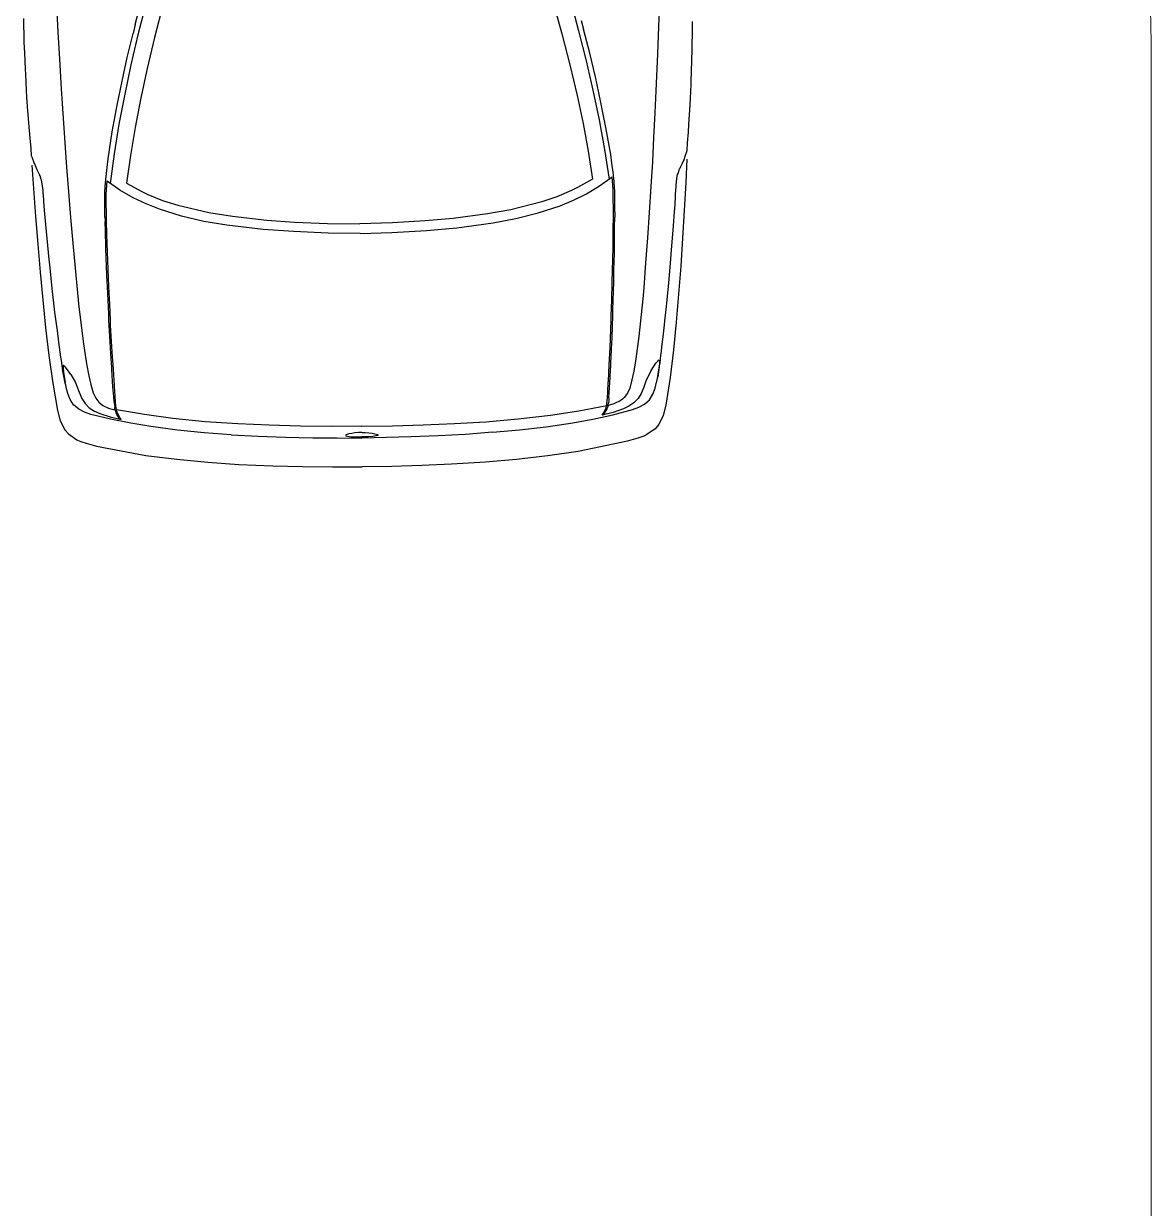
# Model space of a CAD drawing. Header units: inches. Extents: x 13 to 261, y -112 to -47.
# Drawn here: x 32.242 to 35.351, y -91.21 to -87.942 of the extents above; entities that cross this region are included whole.
import ezdxf

# ---------------------------------------------------------------- set-up
doc = ezdxf.new("R2010")
doc.units = ezdxf.units.IN
doc.header["$MEASUREMENT"] = 0
doc.layers.add('BANQUETA', color=2, linetype='Continuous', lineweight=18)

msp = doc.modelspace()

# ---------------------------------------------------------------- linework, layer by layer
at = {"linetype": 'Continuous'}
for p, q in [((33.7786, -87.9335), (33.7853, -87.9574)), ((32.5496, -87.9445), (32.5434, -87.9685)), ((32.2646, -88.332), (32.2692, -88.3965)), ((34.0705, -88.3159), (34.0671, -88.3804)), ((33.8718, -88.4622), (33.8716, -88.4337)), ((32.4659, -88.4747), (32.4656, -88.4462)), ((33.8718, -88.4622), (33.8714, -88.4752)), ((32.4659, -88.4747), (32.4665, -88.4877)), ((32.4915, -88.986), (32.4915, -88.987)), ((33.855, -88.9813), (33.854, -88.9889)), ((33.8554, -88.9738), (33.8554, -88.9748)), ((32.492, -88.9935), (32.4931, -89.001)), ((33.8408, -89.021), (33.8368, -89.0215)), ((32.5069, -89.0329), (32.5109, -89.0334)), ((32.4395, -89.106), (32.4425, -89.107)), ((33.9095, -89.0929), (33.9065, -89.0939))]:
    msp.add_line(p, q, dxfattribs=at)
for points in [[(33.1638, -87.9065), (33.0843, -87.9057), (33.0043, -87.9034), (32.8867, -87.8955), (32.8152, -87.8891), (32.7446, -87.8802), (32.6584, -87.8665), (32.6479, -87.8666), (32.639, -87.8697), (32.6315, -87.8757), (32.6271, -87.8843), (32.603, -87.98), (32.5827, -88.0657), (32.564, -88.1509), (32.5492, -88.228), (32.5364, -88.3051), (32.5256, -88.3822)], [(33.1638, -87.9065), (33.2433, -87.9043), (33.3233, -87.9006), (33.4407, -87.8905), (33.5121, -87.8829), (33.5825, -87.8727), (33.6684, -87.8575), (33.6789, -87.8574), (33.6879, -87.8603), (33.6955, -87.8662), (33.7001, -87.8747), (33.7259, -87.97), (33.7477, -88.0553), (33.7679, -88.1401), (33.7841, -88.2169), (33.7983, -88.2938), (33.8105, -88.3707)], [(33.9946, -87.875), (33.9922, -87.9501), (33.9894, -88.0251), (33.9861, -88.1066), (33.9824, -88.1877), (33.9785, -88.2557), (33.9751, -88.3232), (33.9707, -88.3913), (33.9663, -88.4623), (33.9615, -88.5329), (33.9561, -88.6019), (33.9512, -88.6705), (33.9485, -88.701), (33.9379, -88.8046), (33.9299, -88.8667), (33.9237, -88.9002), (33.919, -88.9243), (33.9127, -88.9473), (33.9063, -88.9614), (33.8974, -88.9735), (33.8924, -88.978), (33.8865, -88.9821), (33.871, -88.9897), (33.8686, -88.9907), (33.8536, -88.9954)], [(32.3326, -87.8899), (32.3363, -87.9649), (32.3405, -88.0399), (32.3452, -88.1213), (32.3504, -88.2023), (32.3555, -88.2702), (32.3602, -88.3377), (32.3658, -88.4056), (32.3714, -88.4766), (32.3775, -88.547), (32.3841, -88.616), (32.3903, -88.6844), (32.3935, -88.7149), (32.406, -88.8183), (32.415, -88.8802), (32.4218, -88.9137), (32.427, -88.9376), (32.4337, -88.9606), (32.4404, -88.9745), (32.4495, -88.9864), (32.4545, -88.9909), (32.4605, -88.9948), (32.4761, -89.0022), (32.4786, -89.0032), (32.4936, -89.0075)], [(32.5496, -87.9445), (32.5549, -87.9229), (32.5579, -87.9124), (32.5603, -87.9034)], [(33.7558, -87.9022), (33.7718, -87.962), (33.7926, -88.0439), (33.8113, -88.1252), (33.8285, -88.207), (33.8433, -88.2889), (33.856, -88.3708)], [(32.2644, -88.309), (32.2639, -88.3065), (32.2622, -88.2866), (32.2594, -88.2576), (32.2577, -88.2361), (32.2533, -88.1821), (32.2509, -88.1452), (32.2497, -88.1252), (32.2474, -88.0817), (32.2467, -88.0677), (32.2448, -88.0212), (32.2442, -88.0097), (32.2436, -87.9917), (32.2428, -87.9662), (32.2422, -87.9522), (32.242, -87.9277)], [(32.5719, -87.9128), (32.5569, -87.9729), (32.5376, -88.0551), (32.5204, -88.1367), (32.5046, -88.2189), (32.4913, -88.301), (32.4801, -88.3831)], [(34.0703, -88.2929), (34.0708, -88.2904), (34.0721, -88.2704), (34.0744, -88.2413), (34.0757, -88.2198), (34.0792, -88.1658), (34.0809, -88.1288), (34.0817, -88.1088), (34.0833, -88.0653), (34.0837, -88.0513), (34.0847, -88.0047), (34.0851, -87.9932), (34.0855, -87.9752), (34.0857, -87.9497), (34.0861, -87.9357)], [(32.4666, -88.3897), (32.4689, -88.3637), (32.4717, -88.3387), (32.4745, -88.3147), (32.4863, -88.2406), (32.4996, -88.1664), (32.513, -88.1003), (32.5274, -88.0347), (32.5434, -87.9685)], [(33.8696, -88.3772), (33.8668, -88.3512), (33.8636, -88.3262), (33.8604, -88.3023), (33.8472, -88.2284), (33.8326, -88.1545), (33.818, -88.0886), (33.8024, -88.0233), (33.7853, -87.9574)], [(34.0703, -88.2929), (34.064, -88.3114), (34.0635, -88.3119), (34.0615, -88.3175), (34.0571, -88.328), (34.0527, -88.337), (34.0508, -88.3416), (34.0503, -88.3426)], [(32.2644, -88.309), (32.2711, -88.3275), (32.2716, -88.328), (32.2736, -88.3335), (32.2782, -88.3439), (32.2828, -88.3529), (32.2848, -88.3574), (32.2853, -88.3584)], [(32.2975, -88.4278), (32.2958, -88.4078), (32.2952, -88.4023), (32.2947, -88.3958), (32.2931, -88.3833), (32.291, -88.3738), (32.2899, -88.3713), (32.2869, -88.3618), (32.2869, -88.3613), (32.2853, -88.3584)], [(32.292, -88.3783), (32.291, -88.3738), (32.2899, -88.3713), (32.2869, -88.3618), (32.2869, -88.3613), (32.2853, -88.3584)], [(33.1693, -88.5205), (33.2573, -88.5182), (33.3528, -88.5123), (33.4362, -88.5046), (33.5366, -88.4912), (33.599, -88.4796), (33.6603, -88.4641), (33.7207, -88.444), (33.7575, -88.4287), (33.7934, -88.4109), (33.8297, -88.389), (33.8639, -88.3642)], [(33.8368, -89.0215), (33.8408, -89.0165), (33.8467, -89.0044), (33.8481, -89.0004), (33.8491, -88.9974), (33.8496, -88.9954), (33.8496, -88.9954), (33.8496, -88.9944), (33.85, -88.9899), (33.851, -88.9829), (33.851, -88.9824), (33.851, -88.9814), (33.8514, -88.9754), (33.8522, -88.9564), (33.8535, -88.9304), (33.854, -88.9283), (33.8561, -88.8828), (33.8587, -88.8353), (33.8615, -88.7608), (33.8619, -88.7473), (33.863, -88.7043), (33.8645, -88.6547), (33.8645, -88.6547), (33.8667, -88.5592), (33.8673, -88.5117), (33.8679, -88.4717), (33.8679, -88.4692), (33.8677, -88.4507), (33.8675, -88.4262), (33.8674, -88.4167), (33.8674, -88.4102), (33.8673, -88.4072), (33.8673, -88.3997), (33.8639, -88.3642)], [(34.0394, -88.4122), (34.0407, -88.3922), (34.0412, -88.3867), (34.0416, -88.3801), (34.043, -88.3676), (34.0449, -88.3581), (34.0459, -88.3556), (34.0488, -88.3461), (34.0488, -88.3456), (34.0503, -88.3426)], [(34.0439, -88.3626), (34.0449, -88.3581), (34.0459, -88.3556), (34.0488, -88.3461), (34.0488, -88.3456), (34.0503, -88.3426)], [(32.2692, -88.3965), (32.2749, -88.4735), (32.2805, -88.5499), (32.2872, -88.6269), (32.2944, -88.7038), (32.3021, -88.7807), (32.3113, -88.8571), (32.322, -88.9336), (32.3352, -89.0094), (32.3429, -89.0379), (32.3551, -89.0623), (32.3652, -89.0737), (32.3889, -89.0895), (32.3969, -89.0934), (32.4024, -89.0953), (32.414, -89.0992), (32.4395, -89.106)], [(32.4656, -88.4462), (32.4655, -88.4317), (32.4654, -88.4213), (32.4653, -88.4143), (32.4658, -88.4072), (32.4666, -88.3897)], [(32.5109, -89.0334), (32.5068, -89.0284), (32.5007, -89.0165), (32.4992, -89.0125), (32.4982, -89.0095), (32.4976, -89.0075), (32.4976, -89.0075), (32.4976, -89.0065), (32.4971, -89.002), (32.496, -88.995), (32.496, -88.9945), (32.496, -88.9935), (32.4955, -88.9875), (32.4943, -88.9685), (32.4926, -88.9425), (32.492, -88.9405), (32.4891, -88.8951), (32.4857, -88.8476), (32.4816, -88.7731), (32.4809, -88.7596), (32.479, -88.7166), (32.4766, -88.6672), (32.4766, -88.6672), (32.4727, -88.5717), (32.4713, -88.5242), (32.47, -88.4842), (32.4699, -88.4817), (32.4698, -88.4632), (32.4696, -88.4387), (32.4695, -88.4292), (32.4694, -88.4227), (32.4694, -88.4197), (32.4693, -88.4122), (32.472, -88.3767)], [(33.1693, -88.5205), (33.0813, -88.5197), (32.9858, -88.5156), (32.9022, -88.5093), (32.8016, -88.4977), (32.739, -88.4873), (32.6774, -88.4729), (32.6167, -88.4539), (32.5796, -88.4392), (32.5434, -88.4221), (32.5067, -88.4009), (32.472, -88.3767)], [(32.5256, -88.3822), (32.5673, -88.4048), (32.5843, -88.4127), (32.625, -88.4293), (32.6671, -88.4424), (32.7528, -88.4627), (32.8174, -88.4731), (32.912, -88.4838), (32.989, -88.4891), (33.0791, -88.4928), (33.1691, -88.494)], [(33.8105, -88.3707), (33.7692, -88.3941), (33.7523, -88.4022), (33.7119, -88.4196), (33.6701, -88.4335), (33.5848, -88.4552), (33.5204, -88.4668), (33.426, -88.4792), (33.349, -88.4858), (33.2591, -88.4912), (33.1691, -88.494)], [(33.8716, -88.4337), (33.8714, -88.4192), (33.8713, -88.4087), (33.8713, -88.4017), (33.8707, -88.3947), (33.8696, -88.3772)], [(34.0671, -88.3804), (34.0628, -88.4575), (34.0585, -88.534), (34.0532, -88.6111), (34.0474, -88.6881), (34.041, -88.7652), (34.0332, -88.8417), (34.0239, -88.9183), (34.0121, -88.9944), (34.0048, -89.023), (33.9931, -89.0476), (33.9832, -89.0592), (33.9598, -89.0754), (33.9519, -89.0795), (33.9464, -89.0815), (33.9349, -89.0856), (33.9095, -89.0929)], [(32.2975, -88.4323), (32.2975, -88.4303), (32.2975, -88.4278)], [(32.3591, -88.9452), (32.3586, -88.9432), (32.3554, -88.9298), (32.3544, -88.9238), (32.3502, -88.9003), (32.3486, -88.8923), (32.3459, -88.8708), (32.3443, -88.8614), (32.3427, -88.8479), (32.339, -88.8209), (32.3347, -88.7879), (32.3331, -88.7764), (32.3282, -88.7375), (32.3206, -88.6721), (32.3136, -88.6066), (32.3124, -88.5926), (32.3047, -88.5152), (32.3014, -88.4762), (32.2997, -88.4567), (32.2975, -88.4323)], [(33.987, -88.9307), (33.9875, -88.9287), (33.9904, -88.9151), (33.9913, -88.9091), (33.9951, -88.8856), (33.9965, -88.8776), (33.9989, -88.856), (34.0003, -88.8465), (34.0016, -88.833), (34.0049, -88.806), (34.0086, -88.773), (34.01, -88.7614), (34.0142, -88.7224), (34.0206, -88.6568), (34.0265, -88.5913), (34.0274, -88.5773), (34.0337, -88.4997), (34.0363, -88.4607), (34.0376, -88.4412), (34.0394, -88.4167)], [(34.0394, -88.4167), (34.0394, -88.4147), (34.0394, -88.4122)], [(32.4915, -88.986), (32.4903, -88.9715), (32.4903, -88.9715), (32.4881, -88.9436), (32.4846, -88.8956), (32.4846, -88.8906), (32.4818, -88.8531), (32.48, -88.8196), (32.4769, -88.7597), (32.4764, -88.7527), (32.4763, -88.7432), (32.4726, -88.6672), (32.4726, -88.6672), (32.4713, -88.6362), (32.4701, -88.6077), (32.4694, -88.5907), (32.4681, -88.5577), (32.4672, -88.5147), (32.4665, -88.4877)], [(33.8554, -88.9738), (33.8563, -88.9593), (33.8563, -88.9593), (33.858, -88.9313), (33.8606, -88.8833), (33.8605, -88.8783), (33.8627, -88.8408), (33.8639, -88.8073), (33.8659, -88.7472), (33.8663, -88.7402), (33.8662, -88.7307), (33.8685, -88.6547), (33.8685, -88.6547), (33.8693, -88.6237), (33.87, -88.5952), (33.8704, -88.5782), (33.8711, -88.5452), (33.8712, -88.5022), (33.8714, -88.4752)], [(32.3715, -88.9095), (32.3672, -88.9036), (32.3601, -88.8932), (32.3571, -88.8892), (32.3551, -88.8873), (32.3525, -88.8848), (32.3515, -88.8843), (32.3505, -88.8853), (32.3506, -88.8903), (32.3506, -88.8908), (32.3506, -88.8928), (32.3517, -88.9028), (32.3559, -88.9319)], [(33.972, -88.8986), (33.9851, -88.8787), (33.988, -88.8746), (33.99, -88.8726), (33.9925, -88.8701), (33.9935, -88.8696), (33.9945, -88.8706), (33.9945, -88.8756), (33.9945, -88.8761), (33.9946, -88.8781), (33.9936, -88.8881), (33.99, -88.9173)], [(32.3715, -88.9095), (32.3845, -88.932), (32.3886, -88.942)], [(33.972, -88.8986), (33.9614, -88.9179), (33.9575, -88.9279)], [(32.8138, -89.0757), (32.7397, -89.0703), (32.6662, -89.063), (32.5926, -89.0531), (32.537, -89.0441), (32.4814, -89.0331), (32.4268, -89.0196), (32.4097, -89.0133), (32.3936, -89.0054), (32.3795, -88.9935), (32.3699, -88.9786), (32.3632, -88.9617), (32.3591, -88.9452)], [(32.3886, -88.942), (32.3947, -88.9584), (32.4024, -88.9758), (32.411, -88.9898), (32.4226, -89.0017)], [(33.5347, -89.0692), (33.6087, -89.0625), (33.6821, -89.0539), (33.7555, -89.0427), (33.8109, -89.0327), (33.8663, -89.0207), (33.9207, -89.0063), (33.9376, -88.9996), (33.9536, -88.9915), (33.9675, -88.9793), (33.9768, -88.9643), (33.9832, -88.9472), (33.987, -88.9307)], [(33.9575, -88.9279), (33.9516, -88.9445), (33.9443, -88.962), (33.9359, -88.9761), (33.9245, -88.9882)], [(32.4915, -88.987), (32.4915, -88.988), (32.492, -88.991), (32.492, -88.9935)], [(33.9245, -88.9882), (33.9106, -88.9973), (33.8957, -89.0045), (33.8668, -89.0142), (33.8408, -89.021)], [(33.8536, -88.9954), (33.8536, -88.9944), (33.854, -88.9889)], [(33.8554, -88.9748), (33.8554, -88.9758), (33.8549, -88.9788), (33.855, -88.9813)], [(32.4226, -89.0017), (32.4367, -89.0105), (32.4517, -89.0174), (32.4808, -89.0266), (32.5069, -89.0329)], [(32.4936, -89.0075), (32.4936, -89.0065), (32.4931, -89.001)], [(32.4936, -89.0075), (32.4957, -89.0125), (32.4967, -89.015)], [(32.5069, -89.0329), (32.4988, -89.02), (32.4967, -89.0155), (32.4967, -89.015)], [(33.1741, -89.0524), (33.0896, -89.0527), (33.0051, -89.0519), (32.9185, -89.0497), (32.832, -89.046), (32.7424, -89.0398), (32.6534, -89.0311), (32.5753, -89.0203), (32.4976, -89.0075)], [(33.1741, -89.0524), (33.2586, -89.0512), (33.3431, -89.0489), (33.4295, -89.0452), (33.516, -89.0399), (33.6054, -89.0321), (33.6943, -89.0218), (33.7722, -89.0096), (33.8496, -88.9954)], [(33.8408, -89.021), (33.8487, -89.0079), (33.8507, -89.0034), (33.8507, -89.0029)], [(33.8536, -88.9954), (33.8516, -89.0004), (33.8507, -89.0029)], [(32.8138, -89.0757), (32.8888, -89.08), (32.9638, -89.0823), (33.0389, -89.0841), (33.1064, -89.0845), (33.1744, -89.0849)], [(33.1742, -89.0694), (33.1652, -89.07), (33.1552, -89.0706), (33.1463, -89.0722), (33.1388, -89.0738), (33.1383, -89.0738), (33.1303, -89.0763), (33.1303, -89.0788), (33.1438, -89.0812), (33.1573, -89.0816), (33.1743, -89.0814)], [(33.1742, -89.0694), (33.1832, -89.0699), (33.1932, -89.0703), (33.2023, -89.0717), (33.2098, -89.0731), (33.2103, -89.0731), (33.2183, -89.0755), (33.2183, -89.078), (33.2048, -89.0807), (33.1913, -89.0813), (33.1743, -89.0814)], [(33.5347, -89.0692), (33.4598, -89.0749), (33.3848, -89.0786), (33.3098, -89.0817), (33.2424, -89.0833), (33.1744, -89.0849)], [(32.4425, -89.107), (32.5788, -89.1328), (32.6639, -89.1435), (32.7494, -89.1517), (32.835, -89.1575), (32.9285, -89.1616), (33.0106, -89.1639), (33.0931, -89.1647), (33.1751, -89.1644)], [(33.9065, -89.0939), (33.7707, -89.1221), (33.6858, -89.1344), (33.6004, -89.1441), (33.515, -89.1514), (33.4215, -89.1572), (33.3396, -89.161), (33.2571, -89.1632), (33.1751, -89.1644)]]:
    msp.add_lwpolyline(points, dxfattribs=at)
at = {"layer": 'BANQUETA'}
msp.add_line((35.3507, -91.8294), (35.3507, -88.0902), dxfattribs=at)
msp.add_arc((25.3507, -88.0902), 10, 0, 17.42142, dxfattribs=at)

doc.saveas('drawing.dxf')
